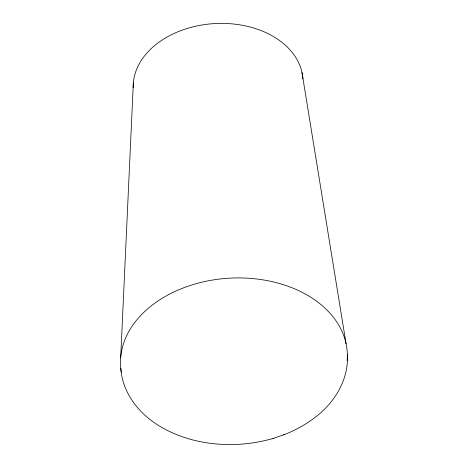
<?xml version="1.0" encoding="UTF-8"?>
<svg xmlns="http://www.w3.org/2000/svg" width="468" height="468" viewBox="0 0 468 468"><rect width="100%" height="100%" fill="white"/><g stroke="black" fill="none" stroke-linecap="round" stroke-linejoin="round"><path stroke-width="0.7" d="M347.385 354.633C348.689 376.711 337.451 397.929 321.2 412.302L320.539 412.94C309.875 422.329 297.402 429.46 284.211 434.655L283.69 434.836M120.709 357.347L133.351 82.824M120.756 368.269C122.206 390.37 136.007 410.056 153.908 422.364L154.633 422.92C166.386 430.958 179.654 436.539 193.401 440.119L193.927 440.236C219.878 446.612 247.443 445.864 273.09 438.434L273.488 438.3M273.09 438.434L284.211 434.655M302.012 72.68L346.092 343.787M133.216 87.768A84.948 60.588 -3.3 0 1 215.28 23.546A84.948 60.588 -3.3 0 1 302.872 78.969M121.364 372.154A113.519 80.97 -3.3 0 1 230.355 278.127A113.519 80.97 -3.3 0 1 347.151 360.682"/></g></svg>
